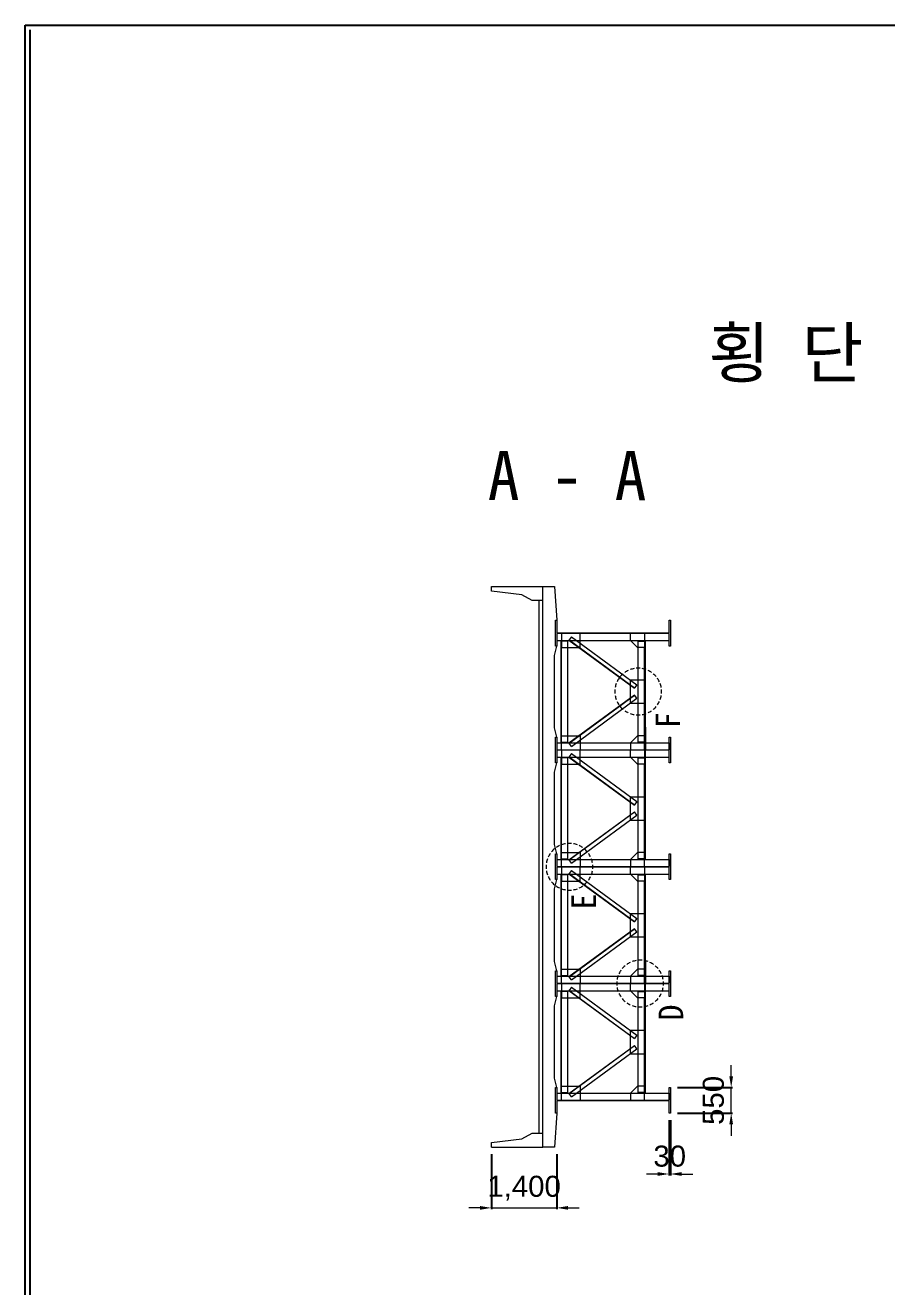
# Model space of a CAD drawing. Header units: metres. Extents: x 674733 to 752233, y -201459 to -147459.
# Drawn here: x 674733 to 693161, y -174459 to -147459 of the extents above; entities that cross this region are included whole.
import ezdxf
from ezdxf.enums import TextEntityAlignment as Align

# ---------------------------------------------------------------- set-up
doc = ezdxf.new("R2010")
doc.units = ezdxf.units.M
doc.header["$MEASUREMENT"] = 0
doc.layers.get('Defpoints').update_dxf_attribs({"lineweight": 0})
for name, color, linetype, lineweight in [('A-DIM01', 1, 'Continuous', 0), ('Adojoint Line', 1, 'Continuous', 0), ('Concrete', 4, 'Continuous', 0), ('Dimension Line', 2, 'Continuous', 0), ('Steel Girder', 6, 'Continuous', 0), ('Text', 3, 'Continuous', 0)]:
    doc.layers.add(name, color=color, linetype=linetype, lineweight=lineweight)
doc.styles.get("Standard").update_dxf_attribs({"font": '', "height": 5})
doc.styles.add('style2', font='arial.ttf')
doc.styles.add('돋움', font='')
doc.styles.get('STANDARD').set_extended_font_data('GulimChe')
doc.styles.get('돋움').set_extended_font_data('Dotum')
doc.dimstyles.new('DIM01', dxfattribs={"dimtxt": 3.5, "dimasz": 0.8, "dimexe": 2, "dimexo": 10, "dimgap": 1.25, "dimtad": 1, "dimdec": 0, "dimzin": 0, "dimtxsty": '돋움', "dimcen": 0.09, "dimclrd": 1, "dimclre": 1, "dimclrt": 256, "dimadec": 0, "dimazin": 0, "dimtfac": 0.072, "dimtdec": 0, "dimtix": 1, "dimtmove": 2, "dimatfit": 3, "dimfxl": 1, "dimtolj": 1, "dimtzin": 0, "dimlwd": -1, "dimarcsym": 0})

# ---------------------------------------------------------------- blocks, each defined once
blk = doc.blocks.new('*U125')
at = {"layer": 'Dimension Line'}
for start, end in [(145, 150), (135, 140), (130, 135), (120, 125), (115, 120), (105, 110), (100, 105), (90, 95), (85, 90), (75, 80), (70, 75), (60, 65), (55, 60), (45, 50), (40, 45), (30, 35), (175, 180), (165, 170), (160, 165), (150, 155), (25, 30), (15, 20), (10, 15), (0, 5), (0, 5), (180, 185), (190, 195), (195, 200), (205, 210), (210, 215), (325, 330), (330, 335), (340, 345), (345, 350), (355, 0), (220, 225), (225, 230), (235, 240), (240, 245), (250, 255), (255, 260), (265, 270), (270, 275), (280, 285), (285, 290), (295, 300), (300, 305), (310, 315), (315, 320)]:
    blk.add_arc((-0.000011, -0.000025, 0.000035), 500, start, end, dxfattribs=at)
blk = doc.blocks.new('*D238')
at = {"layer": 'A-DIM01', "color": 1, "lineweight": -2}
for p, q in [((684703.134942, -171619.944444), (684703.134942, -172800.200717)), ((686103.134942, -171619.944444), (686103.134942, -172800.200717))]:
    blk.add_line(p, q, dxfattribs=at)
at = {"layer": 'A-DIM01', "color": 1}
for p, q in [((684463.134942, -172770.200717), (684223.134942, -172770.200717)), ((684703.134942, -172770.200717), (686103.134942, -172770.200717)), ((686343.134942, -172770.200717), (686583.134942, -172770.200717))]:
    blk.add_line(p, q, dxfattribs=at)
for points in [[(684463.134942, -172730.200717), (684463.134942, -172810.200717), (684703.134942, -172770.200717)], [(686343.134942, -172730.200717), (686343.134942, -172810.200717), (686103.134942, -172770.200717)]]:
    blk.add_solid(points, dxfattribs=at)
at = {"layer": 'Defpoints', "color": 0}
for p in [(684703.134942, -171469.944444), (686103.134942, -171469.944444), (686103.134942, -172770.200717)]:
    blk.add_point(p, dxfattribs=at)
at = {"layer": 'A-DIM01', "color": 7, "insert": (685403.134942, -172349.770977), "char_height": 450, "attachment_point": 5, "style": 'style2'}
blk.add_mtext('\\A1;1,400', dxfattribs=at)
blk = doc.blocks.new('*D240')
at = {"layer": 'A-DIM01', "color": 1, "lineweight": -2}
for p, q in [((688503.134942, -170894.944444), (688503.134942, -172075.200717)), ((688533.134942, -170894.944444), (688533.134942, -172075.200717))]:
    blk.add_line(p, q, dxfattribs=at)
at = {"layer": 'A-DIM01', "color": 1}
for p, q in [((688263.134942, -172045.200717), (688023.134942, -172045.200717)), ((688503.134942, -172045.200717), (688533.134942, -172045.200717)), ((688773.134942, -172045.200717), (689013.134942, -172045.200717))]:
    blk.add_line(p, q, dxfattribs=at)
for points in [[(688263.134942, -172005.200717), (688263.134942, -172085.200717), (688503.134942, -172045.200717)], [(688773.134942, -172005.200717), (688773.134942, -172085.200717), (688533.134942, -172045.200717)]]:
    blk.add_solid(points, dxfattribs=at)
at = {"layer": 'Defpoints', "color": 0}
for p in [(688503.134942, -170744.944444), (688533.134942, -170744.944444), (688533.134942, -172045.200717)]:
    blk.add_point(p, dxfattribs=at)
at = {"layer": 'A-DIM01', "color": 7, "insert": (688518.134942, -171665.289394), "char_height": 450, "attachment_point": 5, "style": 'style2'}
blk.add_mtext('\\A1;30', dxfattribs=at)
blk = doc.blocks.new('*D242')
at = {"layer": 'A-DIM01', "color": 1}
for p, q in [((689833.391215, -169954.944444), (689833.391215, -169714.944444)), ((689833.391215, -170744.944444), (689833.391215, -170194.944444)), ((689833.391215, -170984.944444), (689833.391215, -171224.944444))]:
    blk.add_line(p, q, dxfattribs=at)
at = {"layer": 'A-DIM01', "color": 1, "lineweight": -2}
for p, q in [((688683.134942, -170194.944444), (689863.391215, -170194.944444)), ((688683.134942, -170744.944444), (689863.391215, -170744.944444))]:
    blk.add_line(p, q, dxfattribs=at)
at = {"layer": 'A-DIM01', "color": 1}
for points in [[(689793.391215, -169954.944444), (689873.391215, -169954.944444), (689833.391215, -170194.944444)], [(689793.391215, -170984.944444), (689873.391215, -170984.944444), (689833.391215, -170744.944444)]]:
    blk.add_solid(points, dxfattribs=at)
at = {"layer": 'Defpoints', "color": 0}
for p in [(688533.134942, -170194.944444), (689833.391215, -170194.944444), (688533.134942, -170744.944444)]:
    blk.add_point(p, dxfattribs=at)
at = {"layer": 'A-DIM01', "color": 7, "insert": (689453.633371, -170469.944444), "char_height": 450, "attachment_point": 5, "rotation": 90, "style": 'style2'}
blk.add_mtext('\\A1;550', dxfattribs=at)

msp = doc.modelspace()

# ---------------------------------------------------------------- linework, layer by layer
for p, q in [((674732.93221, -201458.579537), (674732.93221, -147458.579537)), ((674732.93221, -147458.579537), (752232.93221, -147458.579537)), ((674832.93221, -147558.579537), (674832.93221, -201358.579537))]:
    msp.add_line(p, q)
at = {"layer": 'Concrete'}
for p, q in [((684703.134942, -159569.944444), (684703.134942, -159469.944444)), ((684703.134942, -159469.944444), (685803.134942, -159469.944444)), ((685353.134942, -159649.944444), (684703.134942, -159569.944444)), ((685803.134942, -171469.944444), (685803.134942, -159469.944444)), ((685803.134942, -159469.944444), (686053.134942, -159469.944444)), ((686053.134942, -159469.944444), (686103.134942, -160194.944444)), ((685573.134942, -159769.944444), (685353.134942, -159649.944444)), ((685803.134942, -159769.944444), (685573.134942, -159769.944444)), ((685723.134942, -171169.944444), (685723.134942, -159769.944444)), ((686053.134942, -160944.944444), (686103.134942, -160744.944444)), ((686053.134942, -162494.944444), (686053.134942, -160944.944444)), ((686103.134942, -162694.944444), (686053.134942, -162494.944444)), ((686053.134942, -163444.944444), (686103.134942, -163244.944444)), ((686053.134942, -164994.944444), (686053.134942, -163444.944444)), ((686103.134942, -165194.944444), (686053.134942, -164994.944444)), ((686053.134942, -165944.944444), (686103.134942, -165744.944444)), ((686053.134942, -167494.944444), (686053.134942, -165944.944444)), ((686103.134942, -167694.944444), (686053.134942, -167494.944444)), ((686053.134942, -168444.944444), (686103.134942, -168244.944444)), ((686053.134942, -169994.944444), (686053.134942, -168444.944444)), ((686103.134942, -170194.944444), (686053.134942, -169994.944444)), ((686103.134942, -170744.944444), (686053.134942, -171469.944444)), ((685353.134942, -171289.944444), (685573.134942, -171169.944444)), ((685573.134942, -171169.944444), (685803.134942, -171169.944444)), ((684703.134942, -171369.944444), (685353.134942, -171289.944444)), ((684703.134942, -171469.944444), (684703.134942, -171369.944444)), ((684703.134942, -171469.944444), (685803.134942, -171469.944444)), ((686053.134942, -171469.944444), (685803.134942, -171469.944444))]:
    msp.add_line(p, q, dxfattribs=at)
at = {"layer": 'Steel Girder'}
for p, q in [((686073.134942, -160744.944444), (686073.134942, -160194.944444)), ((686073.134942, -160194.944444), (686103.134942, -160194.944444)), ((686103.134942, -160194.944444), (686103.134942, -160463.944444)), ((688503.134942, -160463.944444), (688503.134942, -160194.944444)), ((688503.134942, -160194.944444), (688533.134942, -160194.944444)), ((688533.134942, -160194.944444), (688533.134942, -160744.944444)), ((686103.134942, -160463.944444), (688503.134942, -160463.944444)), ((688503.134942, -160475.944444), (686103.134942, -160475.944444)), ((686103.134942, -160475.944444), (686103.134942, -160744.944444)), ((686103.134942, -160625.944444), (688503.134942, -160625.944444)), ((686338.134942, -160639.944445), (686191.134942, -160639.944445)), ((686191.134942, -160639.944445), (686191.134942, -162799.944445)), ((686203.134942, -160475.944444), (686203.134942, -160775.944444)), ((686338.134942, -162799.944445), (686338.134942, -160639.944445)), ((686367.555702, -160615.682464), (686364.00752, -160620.520894)), ((686364.00752, -160620.520894), (687765.039634, -161647.944444)), ((686417.23025, -160547.944444), (686367.555702, -160615.682464)), ((686367.555702, -160615.682464), (687768.587816, -161643.106014)), ((686417.23025, -160547.944444), (687818.262364, -161575.367994)), ((686603.134942, -160775.944444), (686603.134942, -160475.944444)), ((687679.134942, -160625.944444), (687679.134942, -160475.944444)), ((687829.134942, -160775.944444), (687679.134942, -160625.944444)), ((687844.134942, -162799.944445), (687844.134942, -160639.944445)), ((687844.134942, -160639.944445), (687991.134942, -160639.944445)), ((687979.134942, -160475.944444), (687979.134942, -160775.944444)), ((687991.134942, -160639.944445), (687991.134942, -162799.944445)), ((688503.134942, -160625.944444), (688503.134942, -160475.944444)), ((688503.134942, -160744.944444), (688503.134942, -160475.944444)), ((686103.134942, -160744.944444), (686073.134942, -160744.944444)), ((686203.134942, -160775.944444), (686603.134942, -160775.944444)), ((686203.134942, -162663.944444), (686203.134942, -160775.944444)), ((687979.134942, -160775.944444), (687829.134942, -160775.944444)), ((687979.134942, -162663.944444), (687979.134942, -160775.944444)), ((688533.134942, -160744.944444), (688503.134942, -160744.944444)), ((687679.134942, -161969.944444), (687679.134942, -161469.944444)), ((687679.134942, -161469.944444), (687979.134942, -161469.944444)), ((687768.587816, -161643.106014), (687765.039634, -161647.944444)), ((687818.262364, -161575.367994), (687768.587816, -161643.106014)), ((686364.00752, -162819.367994), (687765.039634, -161791.944444)), ((686367.555702, -162824.206424), (687768.587816, -161796.782874)), ((686417.23025, -162891.944444), (687818.262364, -161864.520894)), ((687679.134942, -161969.944444), (687979.134942, -161969.944444)), ((687768.587816, -161796.782874), (687765.039634, -161791.944444)), ((687818.262364, -161864.520894), (687768.587816, -161796.782874)), ((687991.134942, -162619.944444), (687991.134942, -162479.944444)), ((687991.134942, -162479.944444), (688003.134942, -162479.944444)), ((688003.134942, -162479.944444), (688003.134942, -162963.944444)), ((686073.134942, -163244.944444), (686073.134942, -162694.944444)), ((686073.134942, -162694.944444), (686103.134942, -162694.944444)), ((686103.134942, -162694.944444), (686103.134942, -162963.944444)), ((686191.134942, -162799.944445), (686338.134942, -162799.944445)), ((686203.134942, -162963.944444), (686203.134942, -162663.944444)), ((686203.134942, -162663.944444), (686603.134942, -162663.944444)), ((686603.134942, -162663.944444), (686603.134942, -162963.944444)), ((687829.134942, -162663.944444), (687679.134942, -162813.944444)), ((687979.134942, -162663.944444), (687829.134942, -162663.944444)), ((687991.134942, -162799.944445), (687844.134942, -162799.944445)), ((687979.134942, -162963.944444), (687979.134942, -162663.944444)), ((687991.134942, -162963.944444), (687991.134942, -162619.944444)), ((687991.134942, -162619.944444), (688003.134942, -162619.944444)), ((688503.134942, -162963.944444), (688503.134942, -162694.944444)), ((688503.134942, -162694.944444), (688533.134942, -162694.944444)), ((688533.134942, -162694.944444), (688533.134942, -163244.944444)), ((686103.134942, -162813.944444), (688503.134942, -162813.944444)), ((686103.134942, -162963.944444), (688503.134942, -162963.944444)), ((688503.134942, -162975.944444), (686103.134942, -162975.944444)), ((686103.134942, -162975.944444), (686103.134942, -163244.944444)), ((686203.134942, -162975.944444), (686203.134942, -163275.944444)), ((686367.555702, -162824.206424), (686364.00752, -162819.367994)), ((686417.23025, -162891.944444), (686367.555702, -162824.206424)), ((686417.23025, -163047.944444), (686367.555702, -163115.682464)), ((686417.23025, -163047.944444), (687818.262364, -164075.367994)), ((686603.134942, -163275.944444), (686603.134942, -162975.944444)), ((687679.134942, -162813.944444), (687679.134942, -162963.944444)), ((687679.134942, -163125.944444), (687679.134942, -162975.944444)), ((687979.134942, -162975.944444), (687979.134942, -163275.944444)), ((687991.134942, -162975.944444), (687991.134942, -163319.944444)), ((688003.134942, -163459.944444), (688003.134942, -162975.944444)), ((688503.134942, -162813.944444), (688503.134942, -162963.944444)), ((688503.134942, -163125.944444), (688503.134942, -162975.944444)), ((688503.134942, -163244.944444), (688503.134942, -162975.944444)), ((686103.134942, -163244.944444), (686073.134942, -163244.944444)), ((686103.134942, -163125.944444), (688503.134942, -163125.944444)), ((686338.134942, -163139.944445), (686191.134942, -163139.944445)), ((686191.134942, -163139.944445), (686191.134942, -165299.944445)), ((686203.134942, -163275.944444), (686603.134942, -163275.944444)), ((686203.134942, -165163.944444), (686203.134942, -163275.944444)), ((686338.134942, -165299.944445), (686338.134942, -163139.944445)), ((686367.555702, -163115.682464), (686364.00752, -163120.520894)), ((686364.00752, -163120.520894), (687765.039634, -164147.944444)), ((686367.555702, -163115.682464), (687768.587816, -164143.106014)), ((687829.134942, -163275.944444), (687679.134942, -163125.944444)), ((687979.134942, -163275.944444), (687829.134942, -163275.944444)), ((687844.134942, -165299.944445), (687844.134942, -163139.944445)), ((687844.134942, -163139.944445), (687991.134942, -163139.944445)), ((687979.134942, -165163.944444), (687979.134942, -163275.944444)), ((687991.134942, -163139.944445), (687991.134942, -165299.944445)), ((687991.134942, -163319.944444), (687991.134942, -163459.944444)), ((687991.134942, -163319.944444), (688003.134942, -163319.944444)), ((688533.134942, -163244.944444), (688503.134942, -163244.944444)), ((687991.134942, -163459.944444), (688003.134942, -163459.944444)), ((687679.134942, -164469.944444), (687679.134942, -163969.944444)), ((687679.134942, -163969.944444), (687979.134942, -163969.944444)), ((687768.587816, -164143.106014), (687765.039634, -164147.944444)), ((687818.262364, -164075.367994), (687768.587816, -164143.106014)), ((686364.00752, -165319.367994), (687765.039634, -164291.944444)), ((686367.555702, -165324.206424), (687768.587816, -164296.782874)), ((686417.23025, -165391.944444), (687818.262364, -164364.520894)), ((687768.587816, -164296.782874), (687765.039634, -164291.944444)), ((687818.262364, -164364.520894), (687768.587816, -164296.782874)), ((687679.134942, -164469.944444), (687979.134942, -164469.944444)), ((686073.134942, -165744.944444), (686073.134942, -165194.944444)), ((686073.134942, -165194.944444), (686103.134942, -165194.944444)), ((686103.134942, -165194.944444), (686103.134942, -165463.944444)), ((686203.134942, -165463.944444), (686203.134942, -165163.944444)), ((686203.134942, -165163.944444), (686603.134942, -165163.944444)), ((686603.134942, -165163.944444), (686603.134942, -165463.944444)), ((687829.134942, -165163.944444), (687679.134942, -165313.944444)), ((687979.134942, -165163.944444), (687829.134942, -165163.944444)), ((687979.134942, -165463.944444), (687979.134942, -165163.944444)), ((688503.134942, -165463.944444), (688503.134942, -165194.944444)), ((688503.134942, -165194.944444), (688533.134942, -165194.944444)), ((688533.134942, -165194.944444), (688533.134942, -165744.944444)), ((686103.134942, -165313.944444), (688503.134942, -165313.944444)), ((686103.134942, -165463.944444), (688503.134942, -165463.944444)), ((688503.134942, -165475.944444), (686103.134942, -165475.944444)), ((686103.134942, -165475.944444), (686103.134942, -165744.944444)), ((686191.134942, -165299.944445), (686338.134942, -165299.944445)), ((686203.134942, -165475.944444), (686203.134942, -165775.944444)), ((686367.555702, -165324.206424), (686364.00752, -165319.367994)), ((686417.23025, -165391.944444), (686367.555702, -165324.206424)), ((686603.134942, -165775.944444), (686603.134942, -165475.944444)), ((687679.134942, -165313.944444), (687679.134942, -165463.944444)), ((687679.134942, -165625.944444), (687679.134942, -165475.944444)), ((687991.134942, -165299.944445), (687844.134942, -165299.944445)), ((687979.134942, -165475.944444), (687979.134942, -165775.944444)), ((688503.134942, -165313.944444), (688503.134942, -165463.944444)), ((688503.134942, -165625.944444), (688503.134942, -165475.944444)), ((688503.134942, -165744.944444), (688503.134942, -165475.944444)), ((686103.134942, -165744.944444), (686073.134942, -165744.944444)), ((686103.134942, -165625.944444), (688503.134942, -165625.944444)), ((686338.134942, -165639.944445), (686191.134942, -165639.944445)), ((686191.134942, -165639.944445), (686191.134942, -167799.944445)), ((686203.134942, -165775.944444), (686603.134942, -165775.944444)), ((686203.134942, -167663.944444), (686203.134942, -165775.944444)), ((686338.134942, -167799.944445), (686338.134942, -165639.944445)), ((686367.555702, -165615.682464), (686364.00752, -165620.520894)), ((686364.00752, -165620.520894), (687765.039634, -166647.944444)), ((686417.23025, -165547.944444), (686367.555702, -165615.682464)), ((686367.555702, -165615.682464), (687768.587816, -166643.106014)), ((686417.23025, -165547.944444), (687818.262364, -166575.367994)), ((687829.134942, -165775.944444), (687679.134942, -165625.944444)), ((687979.134942, -165775.944444), (687829.134942, -165775.944444)), ((687844.134942, -167799.944445), (687844.134942, -165639.944445)), ((687844.134942, -165639.944445), (687991.134942, -165639.944445)), ((687979.134942, -167663.944444), (687979.134942, -165775.944444)), ((687991.134942, -165639.944445), (687991.134942, -167799.944445)), ((688533.134942, -165744.944444), (688503.134942, -165744.944444)), ((687679.134942, -166969.944444), (687679.134942, -166469.944444)), ((687679.134942, -166469.944444), (687979.134942, -166469.944444)), ((687818.262364, -166575.367994), (687768.587816, -166643.106014)), ((686364.00752, -167819.367994), (687765.039634, -166791.944444)), ((686367.555702, -167824.206424), (687768.587816, -166796.782874)), ((687768.587816, -166643.106014), (687765.039634, -166647.944444)), ((687768.587816, -166796.782874), (687765.039634, -166791.944444)), ((687818.262364, -166864.520894), (687768.587816, -166796.782874)), ((686417.23025, -167891.944444), (687818.262364, -166864.520894)), ((687679.134942, -166969.944444), (687979.134942, -166969.944444)), ((686203.134942, -167963.944444), (686203.134942, -167663.944444)), ((686203.134942, -167663.944444), (686603.134942, -167663.944444)), ((686603.134942, -167663.944444), (686603.134942, -167963.944444)), ((687829.134942, -167663.944444), (687679.134942, -167813.944444)), ((687979.134942, -167663.944444), (687829.134942, -167663.944444)), ((687979.134942, -167963.944444), (687979.134942, -167663.944444)), ((687991.134942, -167619.944444), (687991.134942, -167479.944444)), ((687991.134942, -167479.944444), (688003.134942, -167479.944444)), ((687991.134942, -167963.944444), (687991.134942, -167619.944444)), ((687991.134942, -167619.944444), (688003.134942, -167619.944444)), ((688003.134942, -167479.944444), (688003.134942, -167963.944444)), ((686073.134942, -168244.944444), (686073.134942, -167694.944444)), ((686073.134942, -167694.944444), (686103.134942, -167694.944444)), ((686103.134942, -167694.944444), (686103.134942, -167963.944444)), ((686103.134942, -167813.944444), (688503.134942, -167813.944444)), ((686191.134942, -167799.944445), (686338.134942, -167799.944445)), ((686367.555702, -167824.206424), (686364.00752, -167819.367994)), ((686417.23025, -167891.944444), (686367.555702, -167824.206424)), ((687679.134942, -167813.944444), (687679.134942, -167963.944444)), ((687991.134942, -167799.944445), (687844.134942, -167799.944445)), ((688503.134942, -167963.944444), (688503.134942, -167694.944444)), ((688503.134942, -167694.944444), (688533.134942, -167694.944444)), ((688503.134942, -167813.944444), (688503.134942, -167963.944444)), ((688533.134942, -167694.944444), (688533.134942, -168244.944444)), ((686103.134942, -167963.944444), (688503.134942, -167963.944444)), ((688503.134942, -167975.944444), (686103.134942, -167975.944444)), ((686103.134942, -167975.944444), (686103.134942, -168244.944444)), ((686103.134942, -168125.944444), (688503.134942, -168125.944444)), ((686338.134942, -168139.944445), (686191.134942, -168139.944445)), ((686191.134942, -168139.944445), (686191.134942, -170299.944445)), ((686203.134942, -167975.944444), (686203.134942, -168275.944444)), ((686338.134942, -170299.944445), (686338.134942, -168139.944445)), ((686367.555702, -168115.682464), (686364.00752, -168120.520894)), ((686364.00752, -168120.520894), (687765.039634, -169147.944444)), ((686417.23025, -168047.944444), (686367.555702, -168115.682464)), ((686367.555702, -168115.682464), (687768.587816, -169143.106014)), ((686417.23025, -168047.944444), (687818.262364, -169075.367994)), ((686603.134942, -168275.944444), (686603.134942, -167975.944444)), ((687679.134942, -168125.944444), (687679.134942, -167975.944444)), ((687829.134942, -168275.944444), (687679.134942, -168125.944444)), ((687844.134942, -170299.944445), (687844.134942, -168139.944445)), ((687844.134942, -168139.944445), (687991.134942, -168139.944445)), ((687979.134942, -167975.944444), (687979.134942, -168275.944444)), ((687991.134942, -167975.944444), (687991.134942, -168319.944444)), ((687991.134942, -168139.944445), (687991.134942, -170299.944445)), ((688003.134942, -168459.944444), (688003.134942, -167975.944444)), ((688503.134942, -168125.944444), (688503.134942, -167975.944444)), ((688503.134942, -168244.944444), (688503.134942, -167975.944444)), ((686103.134942, -168244.944444), (686073.134942, -168244.944444)), ((686203.134942, -168275.944444), (686603.134942, -168275.944444)), ((686203.134942, -170163.944444), (686203.134942, -168275.944444)), ((687979.134942, -168275.944444), (687829.134942, -168275.944444)), ((687979.134942, -170163.944444), (687979.134942, -168275.944444)), ((687991.134942, -168319.944444), (687991.134942, -168459.944444)), ((687991.134942, -168319.944444), (688003.134942, -168319.944444)), ((687991.134942, -168459.944444), (688003.134942, -168459.944444)), ((688533.134942, -168244.944444), (688503.134942, -168244.944444)), ((687679.134942, -169469.944444), (687679.134942, -168969.944444)), ((687679.134942, -168969.944444), (687979.134942, -168969.944444)), ((687768.587816, -169143.106014), (687765.039634, -169147.944444)), ((687818.262364, -169075.367994), (687768.587816, -169143.106014)), ((686364.00752, -170319.367994), (687765.039634, -169291.944444)), ((686367.555702, -170324.206424), (687768.587816, -169296.782874)), ((686417.23025, -170391.944444), (687818.262364, -169364.520894)), ((687679.134942, -169469.944444), (687979.134942, -169469.944444)), ((687768.587816, -169296.782874), (687765.039634, -169291.944444)), ((687818.262364, -169364.520894), (687768.587816, -169296.782874)), ((686073.134942, -170744.944444), (686073.134942, -170194.944444)), ((686073.134942, -170194.944444), (686103.134942, -170194.944444)), ((686103.134942, -170194.944444), (686103.134942, -170463.944444)), ((686103.134942, -170313.944444), (688503.134942, -170313.944444)), ((686191.134942, -170299.944445), (686338.134942, -170299.944445)), ((686203.134942, -170463.944444), (686203.134942, -170163.944444)), ((686203.134942, -170163.944444), (686603.134942, -170163.944444)), ((686367.555702, -170324.206424), (686364.00752, -170319.367994)), ((686417.23025, -170391.944444), (686367.555702, -170324.206424)), ((686603.134942, -170163.944444), (686603.134942, -170463.944444)), ((687829.134942, -170163.944444), (687679.134942, -170313.944444)), ((687679.134942, -170313.944444), (687679.134942, -170463.944444)), ((687979.134942, -170163.944444), (687829.134942, -170163.944444)), ((687991.134942, -170299.944445), (687844.134942, -170299.944445)), ((687979.134942, -170463.944444), (687979.134942, -170163.944444)), ((688503.134942, -170463.944444), (688503.134942, -170194.944444)), ((688503.134942, -170194.944444), (688533.134942, -170194.944444)), ((688503.134942, -170313.944444), (688503.134942, -170463.944444)), ((688533.134942, -170194.944444), (688533.134942, -170744.944444)), ((686103.134942, -170463.944444), (688503.134942, -170463.944444)), ((688503.134942, -170475.944444), (686103.134942, -170475.944444)), ((686103.134942, -170475.944444), (686103.134942, -170744.944444)), ((688503.134942, -170744.944444), (688503.134942, -170475.944444)), ((686103.134942, -170744.944444), (686073.134942, -170744.944444)), ((688533.134942, -170744.944444), (688503.134942, -170744.944444))]:
    msp.add_line(p, q, dxfattribs=at)

# ---------------------------------------------------------------- block references
at = {"layer": 'Dimension Line', "rotation": 90}
for p in [(687844.134917, -161719.944433), (686373.134917, -165469.944433), (687885.134917, -167969.944433)]:
    msp.add_blockref('*U125', p, dxfattribs=at)

# ---------------------------------------------------------------- texts
at = {"layer": 'Adojoint Line'}
for s, p in [('F', (688740.711958, -162332.169284)), ('E', (686939.685166, -166212.168374)), ('D', (688806.398188, -168588.819328))]:
    msp.add_text(s, height=525, rotation=89.939213, dxfattribs=at).set_placement(p, align=Align.CENTER)
at = {"layer": 'Text'}
for s, p in [('횡 단 면 도', (692996.595718, -154995.014068)), ('A - A', (686322.702136, -157622.059687))]:
    msp.add_text(s, height=1050, rotation=359.939213, dxfattribs=at).set_placement(p, align=Align.CENTER)

# ---------------------------------------------------------------- dimensions: what is measured, and where the dimension line sits
at = {"layer": 'A-DIM01', "color": 1}
dim = msp.add_linear_dim(base=(689833.391215, -170194.944444), p1=(688533.134942, -170744.944444), p2=(688533.134942, -170194.944444), angle=90, dimstyle='DIM01', override={"dimscale": 30, "dimtxt": 15, "dimasz": 8, "dimexe": 1, "dimexo": 5, "dimgap": 5, "dimdsep": 46, "dimlunit": 6, "dimtxsty": 'style2', "dimclrt": 7}, dxfattribs=at)
dim.commit()
dim.dimension.update_dxf_attribs({"geometry": '*D242', "text_midpoint": (689453.633371, -170469.944444)})
for base, p1, p2, picture, middle in [((688533.134942, -172045.200717), (688503.134942, -170744.944444), (688533.134942, -170744.944444), '*D240', (688518.134942, -171665.289394)), ((686103.134942, -172770.200717), (684703.134942, -171469.944444), (686103.134942, -171469.944444), '*D238', (685403.134942, -172349.770977))]:
    dim = msp.add_linear_dim(base=base, p1=p1, p2=p2, dimstyle='DIM01', override={"dimscale": 30, "dimtxt": 15, "dimasz": 8, "dimexe": 1, "dimexo": 5, "dimgap": 5, "dimdsep": 46, "dimlunit": 6, "dimtxsty": 'style2', "dimclrt": 7}, dxfattribs=at)
    dim.commit()
    dim.dimension.update_dxf_attribs({"geometry": picture, "text_midpoint": middle})

doc.saveas('drawing.dxf')
